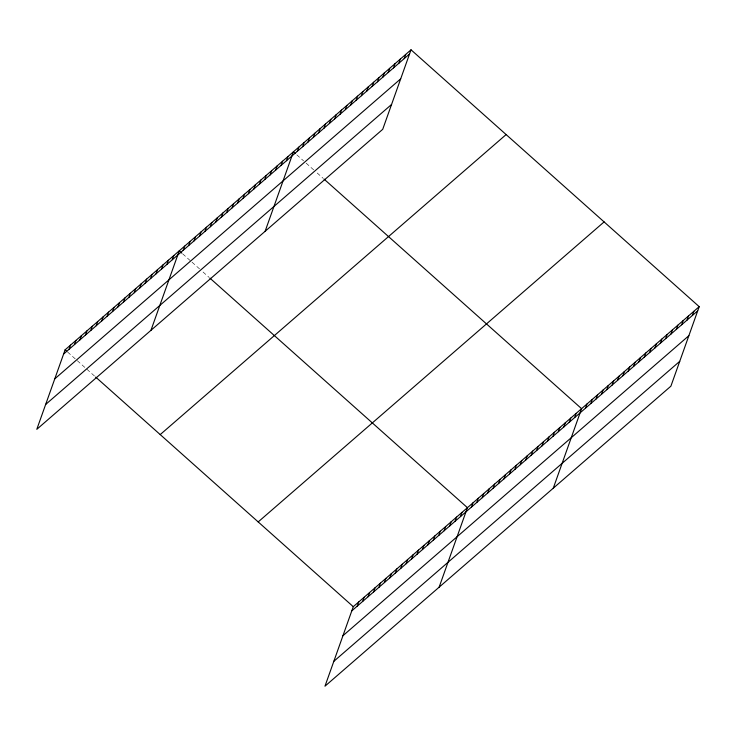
<?xml version="1.0" encoding="UTF-8"?>
<svg xmlns="http://www.w3.org/2000/svg" width="736" height="736" viewBox="0 0 736 736"><rect width="100%" height="100%" fill="white"/><g stroke="black" fill="none" stroke-linecap="round" stroke-linejoin="round"><path stroke-width="0.55" stroke-dasharray="3.68 2.76" d="M296.82 154.836L303.609 160.899M306.158 163.162L315.496 171.488M317.198 173.006L323.141 178.305M182.666 253.846L191.148 261.418M192.004 262.172L201.342 270.498M203.035 272.007L208.987 277.306M67.657 352.093L94.824 376.317"/><path stroke-width="1.1" d="M411.028 49.809L65.108 349.821L36.8 429.327L382.72 129.315L411.028 49.809L699.2 306.673L670.892 386.179L324.972 686.191L353.28 606.685L699.2 306.673M69.055 349.287L70.546 345.11M74.492 344.577L75.983 340.391M79.93 339.857L81.42 335.68M85.367 335.147L86.857 330.961M90.804 330.427L92.294 326.25M96.241 325.717L97.722 321.54M101.678 320.997L103.16 316.82M107.106 316.287L108.597 312.11M112.544 311.576L114.034 307.39M117.981 306.857L119.471 302.68M123.418 302.146L124.908 297.96M128.855 297.427L130.346 293.25M134.292 292.716L135.774 288.53M139.73 287.997L141.211 283.82M145.158 283.286L146.648 279.11M150.595 278.567L152.085 274.39M156.032 273.856L157.522 269.68M161.469 269.137L162.96 264.96M166.906 264.426L168.397 260.25M172.344 259.716L173.834 255.53M150.954 330.326L179.262 250.82L181.81 253.092M183.209 250.286L184.699 246.1M188.646 245.566L190.136 241.39M194.083 240.856L195.574 236.67M199.52 236.136L201.011 231.96M204.958 231.426L206.448 227.249M210.395 226.706L211.885 222.53M215.832 221.996L217.313 217.819M221.26 217.286L222.75 213.1M226.697 212.566L228.188 208.389M232.134 207.856L233.625 203.67M237.572 203.136L239.062 198.959M243.009 198.426L244.499 194.24M248.446 193.706L249.936 189.529M253.883 188.996L255.364 184.819M259.32 184.276L260.802 180.099M264.748 179.566L266.239 175.389M270.186 174.846L271.676 170.669M275.623 170.136L277.113 165.959M281.06 165.425L282.55 161.239M286.497 160.706L287.988 156.529M265.107 231.316L293.416 151.809L295.118 153.327M297.28 151.358L298.77 147.172M302.625 146.722L304.115 142.536M307.97 142.085L309.46 137.899M313.315 137.448L314.806 133.262M318.66 132.811L320.151 128.625M324.006 128.174L325.496 123.988M329.351 123.538L330.841 119.361M334.696 118.901L336.186 114.724M340.05 114.264L341.532 110.087M345.396 109.627L346.877 105.45M350.741 104.99L352.222 100.814M356.086 100.354L357.576 96.177M361.431 95.717L362.922 91.54M366.776 91.08L368.267 86.903M372.122 86.443L373.612 82.266M377.467 81.806L378.957 77.63M382.812 77.17L384.302 72.993M388.157 72.533L389.648 68.356M393.502 67.896L394.993 63.719M398.857 63.259L400.338 59.082M404.202 58.622L405.683 54.446M357.227 606.151L358.717 601.974M362.664 601.432L364.154 597.255M368.101 596.721L369.582 592.544M373.529 592.011L375.02 587.825M378.966 587.291L380.457 583.114M384.404 582.581L385.894 578.395M389.841 577.861L391.331 573.684M395.278 573.151L396.768 568.965M400.715 568.431L402.206 564.254M406.152 563.721L407.634 559.544M411.59 559.001L413.071 554.824M417.018 554.291L418.508 550.114M422.455 549.58L423.945 545.394M427.892 544.861L429.382 540.684M433.329 540.15L434.82 535.964M438.766 535.431L440.257 531.254M444.204 530.72L445.685 526.534M449.641 526.001L451.122 521.824M455.069 521.29L456.559 517.114M460.506 516.571L461.996 512.394M439.125 587.19L467.434 507.684L209.834 278.061M471.38 507.141L472.871 502.964M476.818 502.43L478.308 498.254M482.255 497.72L483.736 493.534M487.692 493L489.173 488.824M493.12 488.29L494.61 484.104M498.557 483.57L500.048 479.394M503.994 478.86L505.485 474.674M509.432 474.14L510.922 469.964M514.869 469.43L516.359 465.253M520.306 464.71L521.787 460.534M525.743 460L527.224 455.823M531.171 455.29L532.662 451.104M536.608 450.57L538.099 446.393M542.046 445.86L543.536 441.674M547.483 441.14L548.973 436.963M552.92 436.43L554.41 432.244M558.357 431.71L559.848 427.533M563.794 427L565.276 422.823M569.222 422.28L570.713 418.103M574.66 417.57L576.15 413.393M553.279 488.18L581.587 408.673L323.987 179.06M585.442 408.222L586.932 404.036M590.787 403.586L592.278 399.4M596.132 398.949L597.623 394.763M601.487 394.312L602.968 390.126M606.832 389.675L608.313 385.489M612.177 385.038L613.668 380.852M617.522 380.402L619.013 376.216M622.868 375.765L624.358 371.579M628.213 371.128L629.703 366.942M633.558 366.491L635.048 362.305M638.903 361.854L640.394 357.668M644.248 357.218L645.739 353.032M649.594 352.581L651.084 348.395M654.939 347.944L656.429 343.758M660.293 343.307L661.774 339.121M665.638 338.67L667.12 334.484M670.984 334.034L672.474 329.857M676.329 329.397L677.819 325.22M681.674 324.76L683.164 320.583M687.019 320.123L688.51 315.946M692.364 315.486L693.855 311.31M63.627 354.007L409.547 53.986M54.768 378.865L400.697 78.844M45.65 404.469L391.57 104.457M160.209 434.59L506.129 134.568M258.18 521.925L604.109 221.904M351.79 610.862L697.71 310.85M342.939 635.72L688.859 335.708M333.822 661.333L679.742 361.321M65.108 349.821L66.81 351.339M95.68 377.071L353.28 606.685"/></g></svg>
